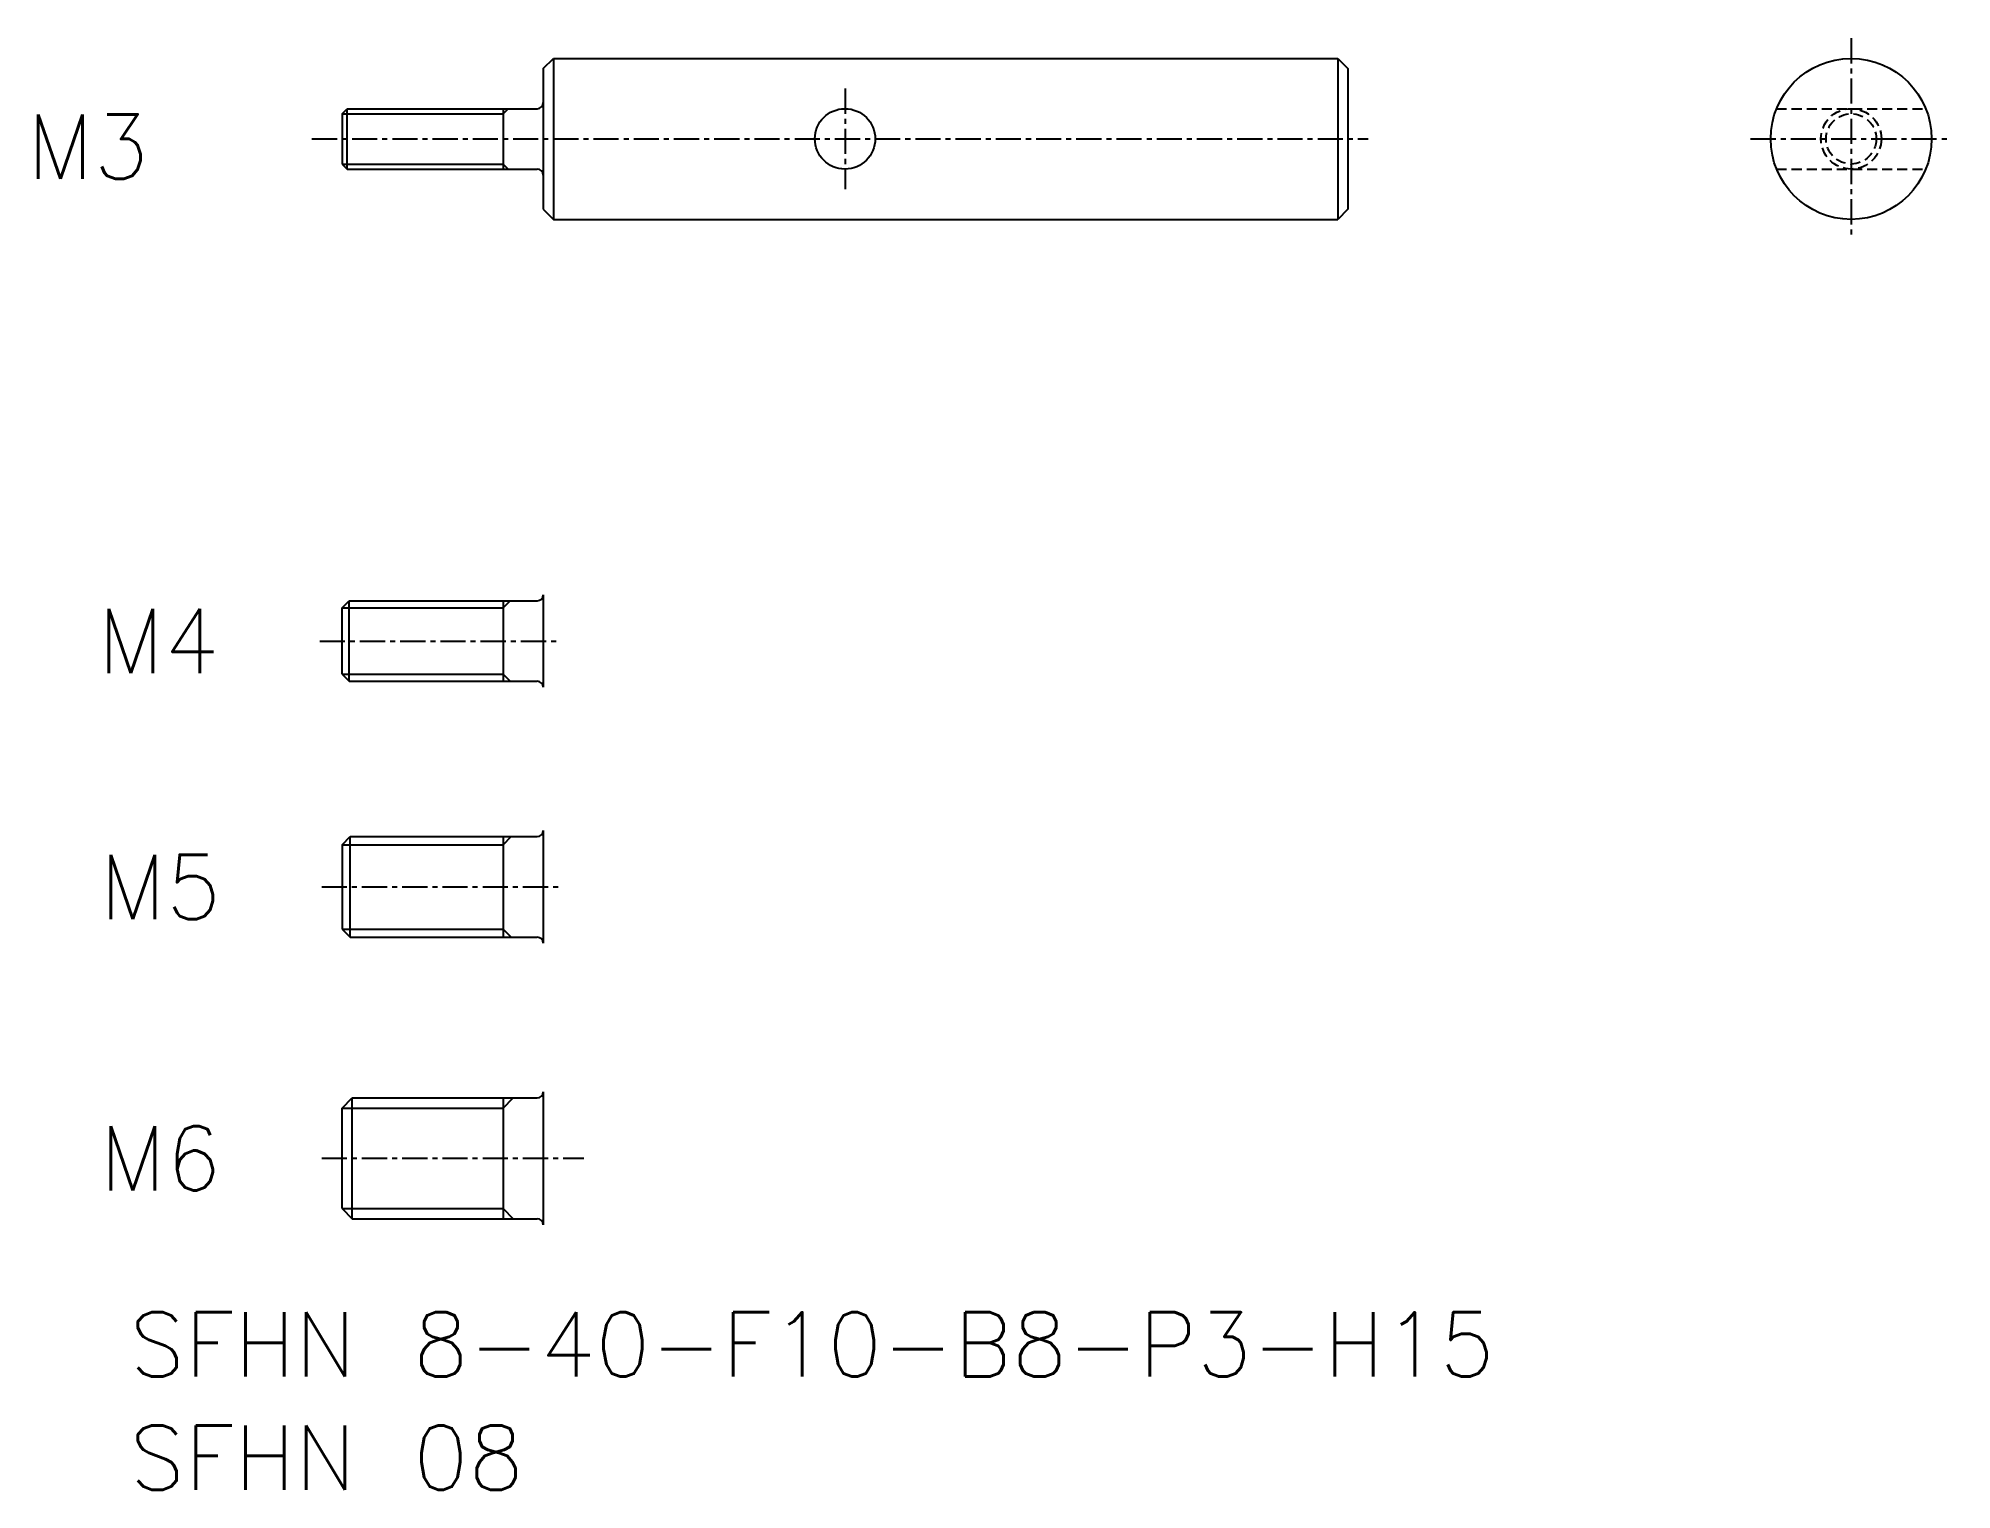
# Model space of a CAD drawing. Extents: x 464 to 559.1, y -116.3 to -44.2.
import ezdxf
from ezdxf.enums import TextEntityAlignment as Align

# ---------------------------------------------------------------- set-up
doc = ezdxf.new("R2010")
doc.units = 0
doc.linetypes.add('CENTER', pattern=[2, 1.25, -0.25, 0.25, -0.25])
doc.linetypes.add('DASHED', pattern=[0.75, 0.5, -0.25])
doc.layers.get('0').update_dxf_attribs({"linetype": 'CONTINUOUS'})
doc.layers.add('CENTER', color=1, linetype='CENTER')
doc.styles.get("Standard").update_dxf_attribs({"font": 'txt.shx'})

msp = doc.modelspace()

# ---------------------------------------------------------------- linework, layer by layer
at = {"color": 7, "linetype": 'CONTINUOUS'}
for p, q in [((489.106, -45.689), (489.606, -45.189)), ((489.606, -45.189), (528.606, -45.189)), ((489.606, -45.189), (489.606, -53.189)), ((528.606, -45.189), (528.606, -53.189)), ((528.606, -45.189), (529.106, -45.689)), ((489.106, -45.689), (489.106, -52.689)), ((529.106, -45.689), (529.106, -52.689)), ((479.106, -47.94), (479.356, -47.689)), ((479.106, -47.94), (479.106, -50.439)), ((479.356, -47.689), (488.806, -47.689)), ((479.356, -50.689), (479.356, -47.689)), ((487.106, -47.689), (487.106, -50.689)), ((479.106, -50.439), (479.356, -50.689)), ((479.356, -50.689), (488.806, -50.689)), ((489.106, -52.689), (489.606, -53.189)), ((489.606, -53.189), (528.606, -53.189)), ((529.106, -52.689), (528.606, -53.189)), ((479.106, -72.498), (479.456, -72.148)), ((479.456, -76.148), (479.456, -72.148)), ((479.456, -72.148), (488.806, -72.148)), ((487.106, -72.148), (487.106, -76.148)), ((489.106, -71.848), (489.106, -76.448)), ((479.106, -75.798), (479.106, -72.498)), ((479.106, -75.798), (479.456, -76.148)), ((479.456, -76.148), (488.806, -76.148)), ((489.106, -83.571), (489.106, -89.171)), ((479.106, -84.271), (479.506, -83.871)), ((479.106, -84.271), (479.106, -88.471)), ((479.506, -83.871), (488.806, -83.871)), ((479.506, -88.871), (479.506, -83.871)), ((487.106, -83.871), (487.106, -88.871)), ((479.106, -88.471), (479.506, -88.871)), ((479.506, -88.871), (488.806, -88.871)), ((479.106, -97.361), (479.606, -96.861)), ((479.606, -96.861), (488.806, -96.861)), ((479.606, -102.861), (479.606, -96.861)), ((487.106, -96.861), (487.106, -102.861)), ((479.106, -102.361), (479.606, -102.861)), ((479.606, -102.861), (488.806, -102.861))]:
    msp.add_line(p, q, dxfattribs=at)
at = {"color": 3, "linetype": 'CONTINUOUS'}
for p, q in [((479.106, -47.94), (487.106, -47.94)), ((487.106, -47.94), (487.356, -47.689)), ((479.106, -50.439), (487.106, -50.439)), ((487.106, -50.439), (487.356, -50.689)), ((487.106, -72.498), (487.456, -72.148)), ((479.106, -72.498), (487.106, -72.498)), ((479.106, -75.798), (487.106, -75.798)), ((487.106, -75.798), (487.456, -76.148)), ((479.106, -84.271), (487.106, -84.271)), ((487.106, -84.271), (487.506, -83.871)), ((479.106, -88.471), (487.106, -88.471)), ((487.106, -88.471), (487.506, -88.871)), ((487.106, -97.361), (487.606, -96.861)), ((479.106, -97.361), (487.106, -97.361)), ((479.106, -102.361), (487.106, -102.361)), ((487.106, -102.361), (487.606, -102.861))]:
    msp.add_line(p, q, dxfattribs=at)
at = {"color": 3, "linetype": 'DASHED'}
for p, q in [((550.415, -47.689), (557.832, -47.689)), ((550.415, -50.689), (557.832, -50.689))]:
    msp.add_line(p, q, dxfattribs=at)
for p, q in [((489.106, -96.561), (489.106, -103.161)), ((479.106, -102.361), (479.106, -97.361))]:
    msp.add_line(p, q)
at = {"color": 7, "linetype": 'CONTINUOUS'}
for centre, radius in [((554.124, -49.189), 4), ((504.106, -49.189), 1.5)]:
    msp.add_circle(centre, radius, dxfattribs=at)
at = {"color": 3, "linetype": 'DASHED'}
for radius in [1.5, 1.25]:
    msp.add_circle((554.124, -49.189), radius, dxfattribs=at)
at = {"color": 7, "linetype": 'CONTINUOUS'}
for centre, start, end in [((488.806, -47.389), 270, 0), ((488.806, -50.989), 0, 90), ((488.806, -71.848), 270, 0), ((488.806, -76.448), 0, 90), ((488.806, -83.571), 270, 0), ((488.806, -89.171), 0, 90), ((488.806, -96.561), 270, 0), ((488.806, -103.161), 0, 90)]:
    msp.add_arc(centre, 0.3, start, end, dxfattribs=at)
at = {"layer": 'CENTER', "color": 1, "linetype": 'CENTER'}
for p, q in [((554.124, -44.189), (554.124, -54.189)), ((504.106, -46.689), (504.106, -51.689)), ((477.603, -49.189), (530.106, -49.189)), ((549.124, -49.189), (559.124, -49.189)), ((477.993, -74.148), (489.973, -74.148)), ((478.093, -86.371), (489.973, -86.371)), ((478.093, -99.861), (491.128, -99.861))]:
    msp.add_line(p, q, dxfattribs=at)

# ---------------------------------------------------------------- texts
at = {"color": 7, "linetype": 'CONTINUOUS'}
msp.add_text('M3', height=3.2, dxfattribs=at).set_placement((463.452, -51.176))
for s, p in [('M4', (472.993, -74.148)), ('M5', (473.093, -86.371)), ('M6', (473.093, -99.861))]:
    msp.add_text(s, height=3.2).set_placement(p, align=Align.MIDDLE_RIGHT)
for s, p in [('SFHN 8-40-F10-B8-P3-H15', (468.544, -110.713)), ('SFHN 08', (468.544, -116.333))]:
    msp.add_text(s, height=3.2).set_placement(p)

doc.saveas('drawing.dxf')
